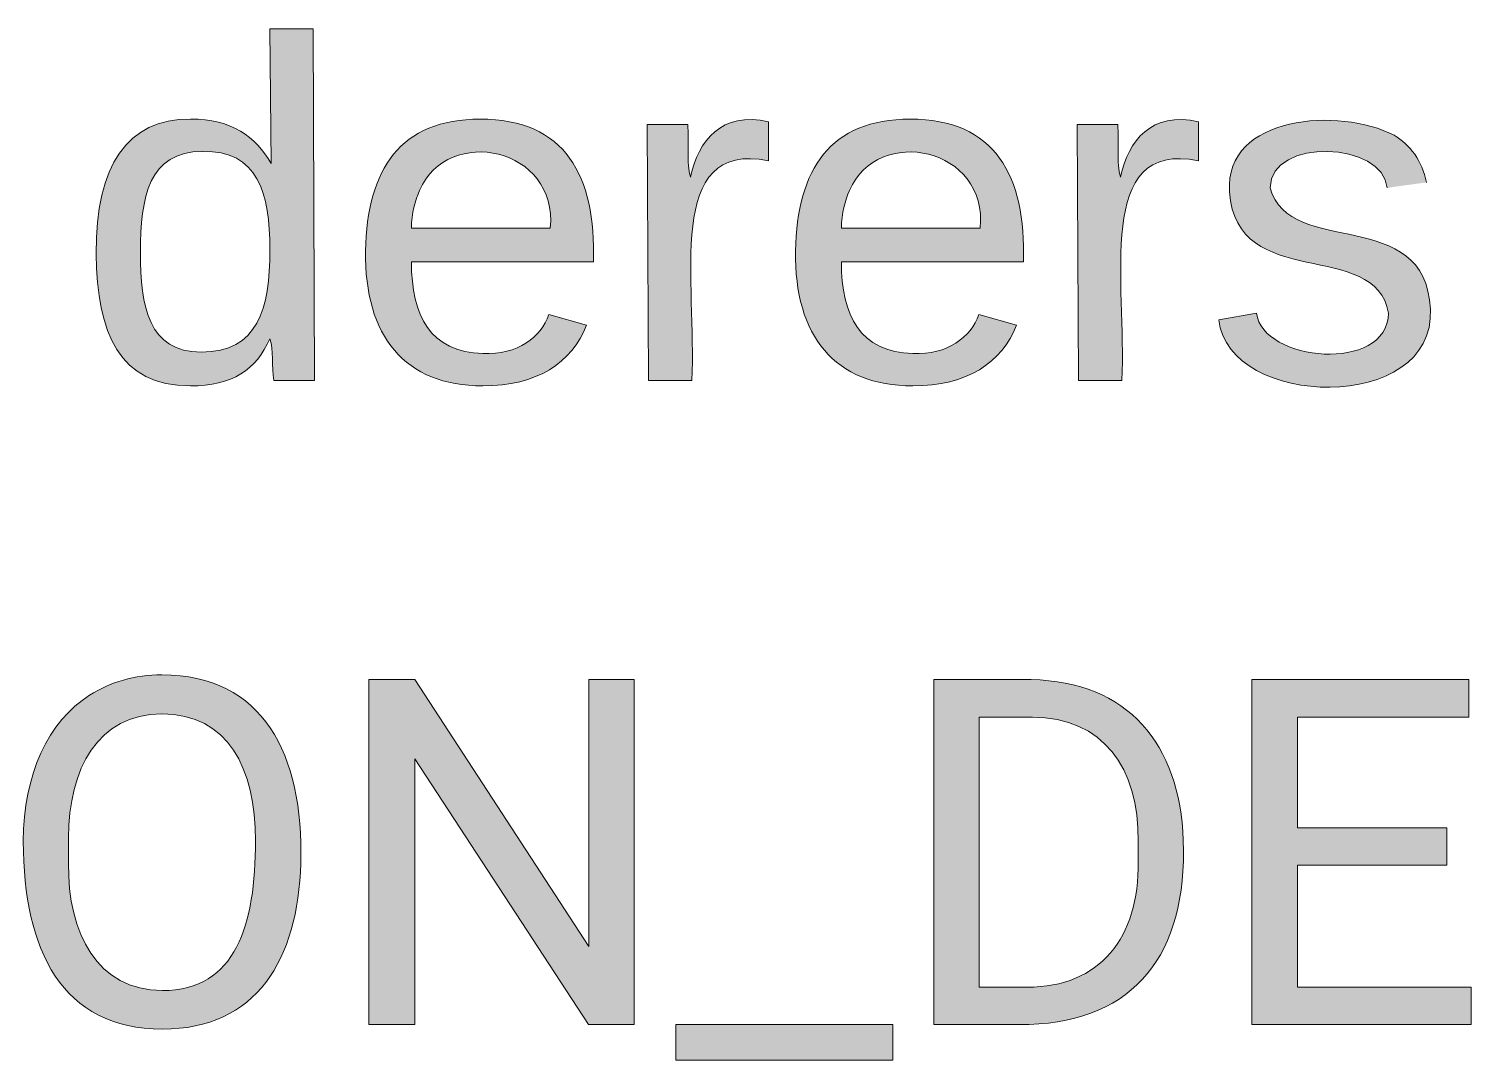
# Model space of a CAD drawing. Extents: x 3 to 1760, y 20 to 1040.
# Drawn here: x 144.29 to 190.52, y 898.31 to 931.39 of the extents above; entities that cross this region are included whole.
import ezdxf

# ---------------------------------------------------------------- set-up
doc = ezdxf.new("R2010")
doc.units = 0
doc.header["$MEASUREMENT"] = 0
doc.layers.add('Layer 1', color=7, linetype='Continuous', lineweight=0)

# ---------------------------------------------------------------- blocks, each defined once
blk = doc.blocks.new('Block_138')
at = {"layer": 'Layer 1', "true_color": 0x282c33, "transparency": 33554687}
h = blk.add_hatch(color=250, dxfattribs=at)
h.dxf.hatch_style = 2
edge = h.paths.add_edge_path()
edge.add_spline(control_points=[(149.465, 928.491), (150.804, 928.491), (151.539, 927.929), (152.057, 927.065), (152.057, 927.065), (152.014, 931.386), (152.014, 931.386), (152.014, 931.386), (153.397, 931.386), (153.397, 931.386), (153.397, 931.386), (153.44, 920.108), (153.44, 920.108), (153.44, 920.108), (152.144, 920.108), (152.144, 920.108), (152.057, 920.54), (152.144, 921.102), (152.014, 921.448), (151.582, 920.454), (150.804, 919.935), (149.465, 919.935), (147.174, 919.935), (146.483, 921.621), (146.44, 924.17), (146.44, 927.022), (147.434, 928.491), (149.465, 928.491)], knot_values=[0, 0, 0, 0, 1, 1, 1, 2, 2, 2, 3, 3, 3, 4, 4, 4, 5, 5, 5, 6, 6, 6, 7, 7, 7, 8, 8, 8, 9, 9, 9, 9], degree=3, periodic=0)
edge = h.paths.add_edge_path()
edge.add_spline(control_points=[(149.853, 927.454), (148.125, 927.454), (147.866, 925.985), (147.866, 924.213), (147.866, 922.485), (148.125, 921.016), (149.81, 921.016), (151.625, 921.016), (152.014, 922.398), (152.014, 924.3), (152.014, 926.114), (151.625, 927.497), (149.853, 927.454)], knot_values=[0, 0, 0, 0, 1, 1, 1, 2, 2, 2, 3, 3, 3, 4, 4, 4, 4], degree=3, periodic=0)
edge.add_line((149.853, 927.454), (149.853, 927.454))
h = blk.add_hatch(color=250, dxfattribs=at)
h.dxf.hatch_style = 2
edge = h.paths.add_edge_path()
edge.add_spline(control_points=[(158.755, 928.491), (161.477, 928.491), (162.471, 926.676), (162.384, 923.911), (162.384, 923.911), (156.551, 923.911), (156.551, 923.911), (156.551, 922.182), (157.156, 921.016), (158.841, 920.972), (159.965, 920.929), (160.699, 921.491), (160.958, 922.225), (160.958, 922.225), (162.168, 921.88), (162.168, 921.88), (161.693, 920.67), (160.569, 919.935), (158.841, 919.935), (156.335, 919.935), (155.039, 921.534), (155.082, 924.256), (155.125, 926.892), (156.205, 928.491), (158.755, 928.491)], knot_values=[0, 0, 0, 0, 1, 1, 1, 2, 2, 2, 3, 3, 3, 4, 4, 4, 5, 5, 5, 6, 6, 6, 7, 7, 7, 8, 8, 8, 8], degree=3, periodic=0)
edge = h.paths.add_edge_path()
edge.add_spline(control_points=[(161.002, 924.991), (161.261, 927.583), (157.718, 928.318), (156.81, 926.201), (156.681, 925.898), (156.551, 925.466), (156.551, 924.991), (156.551, 924.991), (161.002, 924.991), (161.002, 924.991)], knot_values=[0, 0, 0, 0, 1, 1, 1, 2, 2, 2, 3, 3, 3, 3], degree=3, periodic=0)
edge.add_line((161.002, 924.991), (161.002, 924.991))
h = blk.add_hatch(color=250, dxfattribs=at)
h.dxf.hatch_style = 2
edge = h.paths.add_edge_path()
edge.add_spline(control_points=[(168.002, 927.151), (164.631, 927.843), (165.711, 923.219), (165.539, 920.108), (165.539, 920.108), (164.156, 920.108), (164.156, 920.108), (164.156, 920.108), (164.113, 928.318), (164.113, 928.318), (164.113, 928.318), (165.409, 928.318), (165.409, 928.318), (165.452, 927.8), (165.366, 927.065), (165.495, 926.633), (165.755, 927.8), (166.489, 928.75), (168.002, 928.404), (168.002, 928.404), (168.002, 927.151), (168.002, 927.151)], knot_values=[0, 0, 0, 0, 1, 1, 1, 2, 2, 2, 3, 3, 3, 4, 4, 4, 5, 5, 5, 6, 6, 6, 7, 7, 7, 7], degree=3, periodic=0)
edge.add_line((168.002, 927.151), (168.002, 927.151))
h = blk.add_hatch(color=250, dxfattribs=at)
h.dxf.hatch_style = 2
edge = h.paths.add_edge_path()
edge.add_spline(control_points=[(172.539, 928.491), (175.261, 928.491), (176.255, 926.676), (176.168, 923.911), (176.168, 923.911), (170.335, 923.911), (170.335, 923.911), (170.335, 922.182), (170.94, 921.016), (172.625, 920.972), (173.748, 920.929), (174.483, 921.491), (174.742, 922.225), (174.742, 922.225), (175.952, 921.88), (175.952, 921.88), (175.477, 920.67), (174.353, 919.935), (172.625, 919.935), (170.119, 919.935), (168.823, 921.534), (168.866, 924.256), (168.909, 926.892), (169.989, 928.491), (172.539, 928.491)], knot_values=[0, 0, 0, 0, 1, 1, 1, 2, 2, 2, 3, 3, 3, 4, 4, 4, 5, 5, 5, 6, 6, 6, 7, 7, 7, 8, 8, 8, 8], degree=3, periodic=0)
edge = h.paths.add_edge_path()
edge.add_spline(control_points=[(174.786, 924.991), (175.045, 927.583), (171.502, 928.318), (170.594, 926.201), (170.465, 925.898), (170.335, 925.466), (170.335, 924.991), (170.335, 924.991), (174.786, 924.991), (174.786, 924.991)], knot_values=[0, 0, 0, 0, 1, 1, 1, 2, 2, 2, 3, 3, 3, 3], degree=3, periodic=0)
edge.add_line((174.786, 924.991), (174.786, 924.991))
h = blk.add_hatch(color=250, dxfattribs=at)
h.dxf.hatch_style = 2
edge = h.paths.add_edge_path()
edge.add_spline(control_points=[(181.786, 927.151), (178.415, 927.843), (179.495, 923.219), (179.323, 920.108), (179.323, 920.108), (177.94, 920.108), (177.94, 920.108), (177.94, 920.108), (177.897, 928.318), (177.897, 928.318), (177.897, 928.318), (179.193, 928.318), (179.193, 928.318), (179.236, 927.8), (179.15, 927.065), (179.279, 926.633), (179.539, 927.8), (180.273, 928.75), (181.786, 928.404), (181.786, 928.404), (181.786, 927.151), (181.786, 927.151)], knot_values=[0, 0, 0, 0, 1, 1, 1, 2, 2, 2, 3, 3, 3, 4, 4, 4, 5, 5, 5, 6, 6, 6, 7, 7, 7, 7], degree=3, periodic=0)
edge.add_line((181.786, 927.151), (181.786, 927.151))
h = blk.add_hatch(color=250, dxfattribs=at)
h.dxf.hatch_style = 2
edge = h.paths.add_edge_path()
edge.add_spline(control_points=[(187.835, 926.287), (187.705, 927.756), (184.119, 927.929), (184.076, 926.287), (184.724, 923.997), (189.045, 925.769), (189.218, 922.398), (189.39, 919.028), (182.736, 919.201), (182.434, 922.053), (182.434, 922.053), (183.644, 922.269), (183.644, 922.269), (183.816, 920.713), (187.835, 920.324), (187.878, 922.269), (187.446, 924.688), (182.995, 922.917), (182.779, 926.158), (182.607, 928.621), (186.323, 928.88), (188.051, 927.972), (188.569, 927.67), (188.958, 927.151), (189.088, 926.46)], knot_values=[0, 0, 0, 0, 1, 1, 1, 2, 2, 2, 3, 3, 3, 4, 4, 4, 5, 5, 5, 6, 6, 6, 7, 7, 7, 8, 8, 8, 8], degree=3, periodic=0)
edge.add_line((189.088, 926.46), (187.835, 926.287))
at = {"layer": 'Layer 1'}
for points, knots in [([(149.465, 928.491), (150.804, 928.491), (151.539, 927.929), (152.057, 927.065), (152.057, 927.065), (152.014, 931.386), (152.014, 931.386), (152.014, 931.386), (153.397, 931.386), (153.397, 931.386), (153.397, 931.386), (153.44, 920.108), (153.44, 920.108), (153.44, 920.108), (152.144, 920.108), (152.144, 920.108), (152.057, 920.54), (152.144, 921.102), (152.014, 921.448), (151.582, 920.454), (150.804, 919.935), (149.465, 919.935), (147.174, 919.935), (146.483, 921.621), (146.44, 924.17), (146.44, 927.022), (147.434, 928.491), (149.465, 928.491)], [0, 0, 0, 0, 1, 1, 1, 2, 2, 2, 3, 3, 3, 4, 4, 4, 5, 5, 5, 6, 6, 6, 7, 7, 7, 8, 8, 8, 9, 9, 9, 9]), ([(158.755, 928.491), (161.477, 928.491), (162.471, 926.676), (162.384, 923.911), (162.384, 923.911), (156.551, 923.911), (156.551, 923.911), (156.551, 922.182), (157.156, 921.016), (158.841, 920.972), (159.965, 920.929), (160.699, 921.491), (160.958, 922.225), (160.958, 922.225), (162.168, 921.88), (162.168, 921.88), (161.693, 920.67), (160.569, 919.935), (158.841, 919.935), (156.335, 919.935), (155.039, 921.534), (155.082, 924.256), (155.125, 926.892), (156.205, 928.491), (158.755, 928.491)], [0, 0, 0, 0, 1, 1, 1, 2, 2, 2, 3, 3, 3, 4, 4, 4, 5, 5, 5, 6, 6, 6, 7, 7, 7, 8, 8, 8, 8]), ([(168.002, 927.151), (164.631, 927.843), (165.711, 923.219), (165.539, 920.108), (165.539, 920.108), (164.156, 920.108), (164.156, 920.108), (164.156, 920.108), (164.113, 928.318), (164.113, 928.318), (164.113, 928.318), (165.409, 928.318), (165.409, 928.318), (165.452, 927.8), (165.366, 927.065), (165.495, 926.633), (165.755, 927.8), (166.489, 928.75), (168.002, 928.404), (168.002, 928.404), (168.002, 927.151), (168.002, 927.151)], [0, 0, 0, 0, 1, 1, 1, 2, 2, 2, 3, 3, 3, 4, 4, 4, 5, 5, 5, 6, 6, 6, 7, 7, 7, 7]), ([(172.539, 928.491), (175.261, 928.491), (176.255, 926.676), (176.168, 923.911), (176.168, 923.911), (170.335, 923.911), (170.335, 923.911), (170.335, 922.182), (170.94, 921.016), (172.625, 920.972), (173.748, 920.929), (174.483, 921.491), (174.742, 922.225), (174.742, 922.225), (175.952, 921.88), (175.952, 921.88), (175.477, 920.67), (174.353, 919.935), (172.625, 919.935), (170.119, 919.935), (168.823, 921.534), (168.866, 924.256), (168.909, 926.892), (169.989, 928.491), (172.539, 928.491)], [0, 0, 0, 0, 1, 1, 1, 2, 2, 2, 3, 3, 3, 4, 4, 4, 5, 5, 5, 6, 6, 6, 7, 7, 7, 8, 8, 8, 8]), ([(181.786, 927.151), (178.415, 927.843), (179.495, 923.219), (179.323, 920.108), (179.323, 920.108), (177.94, 920.108), (177.94, 920.108), (177.94, 920.108), (177.897, 928.318), (177.897, 928.318), (177.897, 928.318), (179.193, 928.318), (179.193, 928.318), (179.236, 927.8), (179.15, 927.065), (179.279, 926.633), (179.539, 927.8), (180.273, 928.75), (181.786, 928.404), (181.786, 928.404), (181.786, 927.151), (181.786, 927.151)], [0, 0, 0, 0, 1, 1, 1, 2, 2, 2, 3, 3, 3, 4, 4, 4, 5, 5, 5, 6, 6, 6, 7, 7, 7, 7]), ([(187.835, 926.287), (187.705, 927.756), (184.119, 927.929), (184.076, 926.287), (184.724, 923.997), (189.045, 925.769), (189.218, 922.398), (189.39, 919.028), (182.736, 919.201), (182.434, 922.053), (182.434, 922.053), (183.644, 922.269), (183.644, 922.269), (183.816, 920.713), (187.835, 920.324), (187.878, 922.269), (187.446, 924.688), (182.995, 922.917), (182.779, 926.158), (182.607, 928.621), (186.323, 928.88), (188.051, 927.972), (188.569, 927.67), (188.958, 927.151), (189.088, 926.46)], [0, 0, 0, 0, 1, 1, 1, 2, 2, 2, 3, 3, 3, 4, 4, 4, 5, 5, 5, 6, 6, 6, 7, 7, 7, 8, 8, 8, 8]), ([(161.002, 924.991), (161.261, 927.583), (157.718, 928.318), (156.81, 926.201), (156.681, 925.898), (156.551, 925.466), (156.551, 924.991), (156.551, 924.991), (161.002, 924.991), (161.002, 924.991)], [0, 0, 0, 0, 1, 1, 1, 2, 2, 2, 3, 3, 3, 3]), ([(174.786, 924.991), (175.045, 927.583), (171.502, 928.318), (170.594, 926.201), (170.465, 925.898), (170.335, 925.466), (170.335, 924.991), (170.335, 924.991), (174.786, 924.991), (174.786, 924.991)], [0, 0, 0, 0, 1, 1, 1, 2, 2, 2, 3, 3, 3, 3]), ([(149.853, 927.454), (148.125, 927.454), (147.866, 925.985), (147.866, 924.213), (147.866, 922.485), (148.125, 921.016), (149.81, 921.016), (151.625, 921.016), (152.014, 922.398), (152.014, 924.3), (152.014, 926.114), (151.625, 927.497), (149.853, 927.454)], [0, 0, 0, 0, 1, 1, 1, 2, 2, 2, 3, 3, 3, 4, 4, 4, 4])]:
    blk.add_open_spline(points, degree=3, knots=knots, dxfattribs=at)
blk = doc.blocks.new('Block_137')
at = {"layer": 'Layer 1'}
blk.add_blockref('Block_138', (0, 0), dxfattribs=at)
blk = doc.blocks.new('Block_142')
at = {"layer": 'Layer 1', "true_color": 0x282c33, "transparency": 33554687}
h = blk.add_hatch(color=250, dxfattribs=at)
h.dxf.hatch_style = 2
edge = h.paths.add_edge_path()
edge.add_spline(control_points=[(148.551, 910.665), (151.787, 910.665), (153.101, 908.136), (153.002, 904.627), (152.919, 901.528), (151.582, 899.303), (148.566, 899.303), (145.361, 899.303), (144.108, 901.832), (144.108, 905.326), (144.108, 907.468), (144.913, 909.177), (146.235, 910.012), (146.911, 910.438), (147.678, 910.665), (148.551, 910.665)], knot_values=[0, 0, 0, 0, 1, 1, 1, 2, 2, 2, 3, 3, 3, 4, 4, 4, 5, 5, 5, 5], degree=3, periodic=0)
edge = h.paths.add_edge_path()
edge.add_spline(control_points=[(148.566, 900.541), (150.936, 900.541), (151.551, 902.66), (151.551, 905.341), (151.551, 907.68), (150.67, 909.412), (148.551, 909.412), (146.508, 909.412), (145.559, 907.65), (145.559, 905.44), (145.559, 905.44), (145.559, 904.627), (145.559, 904.627), (145.528, 902.364), (146.493, 900.541), (148.566, 900.541)], knot_values=[0, 0, 0, 0, 1, 1, 1, 2, 2, 2, 3, 3, 3, 4, 4, 4, 5, 5, 5, 5], degree=3, periodic=0)
edge.add_line((148.566, 900.541), (148.566, 900.541))
h = blk.add_hatch(color=250, dxfattribs=at)
h.dxf.hatch_style = 2
edge = h.paths.add_edge_path()
edge.add_spline(control_points=[(163.689, 899.455), (163.689, 899.455), (162.223, 899.455), (162.223, 899.455), (162.223, 899.455), (156.656, 907.977), (156.656, 907.977), (156.656, 907.977), (156.656, 899.455), (156.656, 899.455), (156.656, 899.455), (155.19, 899.455), (155.19, 899.455), (155.19, 899.455), (155.19, 910.514), (155.19, 910.514), (155.19, 910.514), (156.656, 910.514), (156.656, 910.514), (156.656, 910.514), (162.238, 901.953), (162.238, 901.953), (162.238, 901.953), (162.238, 910.514), (162.238, 910.514), (162.238, 910.514), (163.689, 910.514), (163.689, 910.514), (163.689, 910.514), (163.689, 899.455), (163.689, 899.455)], knot_values=[0, 0, 0, 0, 1, 1, 1, 2, 2, 2, 3, 3, 3, 4, 4, 4, 5, 5, 5, 6, 6, 6, 7, 7, 7, 8, 8, 8, 9, 9, 9, 10, 10, 10, 10], degree=3, periodic=0)
edge.add_line((163.689, 899.455), (163.689, 899.455))
h = blk.add_hatch(color=250, dxfattribs=at)
h.dxf.hatch_style = 2
edge = h.paths.add_edge_path()
edge.add_spline(control_points=[(181.295, 905.356), (181.424, 901.71), (179.731, 899.561), (176.358, 899.455), (176.358, 899.455), (173.297, 899.455), (173.297, 899.455), (173.297, 899.455), (173.297, 910.514), (173.297, 910.514), (173.297, 910.514), (176.419, 910.514), (176.419, 910.514), (179.518, 910.445), (181.181, 908.47), (181.295, 905.356)], knot_values=[0, 0, 0, 0, 1, 1, 1, 2, 2, 2, 3, 3, 3, 4, 4, 4, 5, 5, 5, 5], degree=3, periodic=0)
edge = h.paths.add_edge_path()
edge.add_spline(control_points=[(179.852, 905.326), (179.875, 907.696), (178.72, 909.291), (176.457, 909.314), (176.457, 909.314), (174.756, 909.314), (174.756, 909.314), (174.756, 909.314), (174.756, 900.647), (174.756, 900.647), (174.756, 900.647), (176.29, 900.647), (176.29, 900.647), (178.629, 900.647), (179.883, 902.235), (179.852, 904.68), (179.852, 904.68), (179.852, 905.326), (179.852, 905.326)], knot_values=[0, 0, 0, 0, 1, 1, 1, 2, 2, 2, 3, 3, 3, 4, 4, 4, 5, 5, 5, 6, 6, 6, 6], degree=3, periodic=0)
edge.add_line((179.852, 905.326), (179.852, 905.326))
h = blk.add_hatch(color=250, dxfattribs=at)
h.dxf.hatch_style = 2
edge = h.paths.add_edge_path()
edge.add_spline(control_points=[(189.749, 904.566), (189.749, 904.566), (184.956, 904.566), (184.956, 904.566), (184.956, 904.566), (184.956, 900.647), (184.956, 900.647), (184.956, 900.647), (190.524, 900.647), (190.524, 900.647), (190.524, 900.647), (190.524, 899.455), (190.524, 899.455), (190.524, 899.455), (183.498, 899.455), (183.498, 899.455), (183.498, 899.455), (183.498, 910.514), (183.498, 910.514), (183.498, 910.514), (190.448, 910.514), (190.448, 910.514), (190.448, 910.514), (190.448, 909.314), (190.448, 909.314), (190.448, 909.314), (184.956, 909.314), (184.956, 909.314), (184.956, 909.314), (184.956, 905.759), (184.956, 905.759), (184.956, 905.759), (189.749, 905.759), (189.749, 905.759), (189.749, 905.759), (189.749, 904.566), (189.749, 904.566)], knot_values=[0, 0, 0, 0, 1, 1, 1, 2, 2, 2, 3, 3, 3, 4, 4, 4, 5, 5, 5, 6, 6, 6, 7, 7, 7, 8, 8, 8, 9, 9, 9, 10, 10, 10, 11, 11, 11, 12, 12, 12, 12], degree=3, periodic=0)
edge.add_line((189.749, 904.566), (189.749, 904.566))
h = blk.add_hatch(color=250, dxfattribs=at)
h.dxf.hatch_style = 2
edge = h.paths.add_edge_path()
edge.add_spline(control_points=[(171.983, 898.308), (171.983, 898.308), (165.026, 898.308), (165.026, 898.308), (165.026, 898.308), (165.026, 899.455), (165.026, 899.455), (165.026, 899.455), (171.983, 899.455), (171.983, 899.455), (171.983, 899.455), (171.983, 898.308), (171.983, 898.308)], knot_values=[0, 0, 0, 0, 1, 1, 1, 2, 2, 2, 3, 3, 3, 4, 4, 4, 4], degree=3, periodic=0)
edge.add_line((171.983, 898.308), (171.983, 898.308))
at = {"layer": 'Layer 1'}
for points, knots in [([(148.551, 910.665), (151.787, 910.665), (153.101, 908.136), (153.002, 904.627), (152.919, 901.528), (151.582, 899.303), (148.566, 899.303), (145.361, 899.303), (144.108, 901.832), (144.108, 905.326), (144.108, 907.468), (144.913, 909.177), (146.235, 910.012), (146.911, 910.438), (147.678, 910.665), (148.551, 910.665)], [0, 0, 0, 0, 1, 1, 1, 2, 2, 2, 3, 3, 3, 4, 4, 4, 5, 5, 5, 5]), ([(163.689, 899.455), (163.689, 899.455), (162.223, 899.455), (162.223, 899.455), (162.223, 899.455), (156.656, 907.977), (156.656, 907.977), (156.656, 907.977), (156.656, 899.455), (156.656, 899.455), (156.656, 899.455), (155.19, 899.455), (155.19, 899.455), (155.19, 899.455), (155.19, 910.514), (155.19, 910.514), (155.19, 910.514), (156.656, 910.514), (156.656, 910.514), (156.656, 910.514), (162.238, 901.953), (162.238, 901.953), (162.238, 901.953), (162.238, 910.514), (162.238, 910.514), (162.238, 910.514), (163.689, 910.514), (163.689, 910.514), (163.689, 910.514), (163.689, 899.455), (163.689, 899.455)], [0, 0, 0, 0, 1, 1, 1, 2, 2, 2, 3, 3, 3, 4, 4, 4, 5, 5, 5, 6, 6, 6, 7, 7, 7, 8, 8, 8, 9, 9, 9, 10, 10, 10, 10]), ([(181.295, 905.356), (181.424, 901.71), (179.731, 899.561), (176.358, 899.455), (176.358, 899.455), (173.297, 899.455), (173.297, 899.455), (173.297, 899.455), (173.297, 910.514), (173.297, 910.514), (173.297, 910.514), (176.419, 910.514), (176.419, 910.514), (179.518, 910.445), (181.181, 908.47), (181.295, 905.356)], [0, 0, 0, 0, 1, 1, 1, 2, 2, 2, 3, 3, 3, 4, 4, 4, 5, 5, 5, 5]), ([(189.749, 904.566), (189.749, 904.566), (184.956, 904.566), (184.956, 904.566), (184.956, 904.566), (184.956, 900.647), (184.956, 900.647), (184.956, 900.647), (190.524, 900.647), (190.524, 900.647), (190.524, 900.647), (190.524, 899.455), (190.524, 899.455), (190.524, 899.455), (183.498, 899.455), (183.498, 899.455), (183.498, 899.455), (183.498, 910.514), (183.498, 910.514), (183.498, 910.514), (190.448, 910.514), (190.448, 910.514), (190.448, 910.514), (190.448, 909.314), (190.448, 909.314), (190.448, 909.314), (184.956, 909.314), (184.956, 909.314), (184.956, 909.314), (184.956, 905.759), (184.956, 905.759), (184.956, 905.759), (189.749, 905.759), (189.749, 905.759), (189.749, 905.759), (189.749, 904.566), (189.749, 904.566)], [0, 0, 0, 0, 1, 1, 1, 2, 2, 2, 3, 3, 3, 4, 4, 4, 5, 5, 5, 6, 6, 6, 7, 7, 7, 8, 8, 8, 9, 9, 9, 10, 10, 10, 11, 11, 11, 12, 12, 12, 12]), ([(148.566, 900.541), (150.936, 900.541), (151.551, 902.66), (151.551, 905.341), (151.551, 907.68), (150.67, 909.412), (148.551, 909.412), (146.508, 909.412), (145.559, 907.65), (145.559, 905.44), (145.559, 905.44), (145.559, 904.627), (145.559, 904.627), (145.528, 902.364), (146.493, 900.541), (148.566, 900.541)], [0, 0, 0, 0, 1, 1, 1, 2, 2, 2, 3, 3, 3, 4, 4, 4, 5, 5, 5, 5]), ([(179.852, 905.326), (179.875, 907.696), (178.72, 909.291), (176.457, 909.314), (176.457, 909.314), (174.756, 909.314), (174.756, 909.314), (174.756, 909.314), (174.756, 900.647), (174.756, 900.647), (174.756, 900.647), (176.29, 900.647), (176.29, 900.647), (178.629, 900.647), (179.883, 902.235), (179.852, 904.68), (179.852, 904.68), (179.852, 905.326), (179.852, 905.326)], [0, 0, 0, 0, 1, 1, 1, 2, 2, 2, 3, 3, 3, 4, 4, 4, 5, 5, 5, 6, 6, 6, 6]), ([(171.983, 898.308), (171.983, 898.308), (165.026, 898.308), (165.026, 898.308), (165.026, 898.308), (165.026, 899.455), (165.026, 899.455), (165.026, 899.455), (171.983, 899.455), (171.983, 899.455), (171.983, 899.455), (171.983, 898.308), (171.983, 898.308)], [0, 0, 0, 0, 1, 1, 1, 2, 2, 2, 3, 3, 3, 4, 4, 4, 4])]:
    blk.add_open_spline(points, degree=3, knots=knots, dxfattribs=at)
blk = doc.blocks.new('Block_141')
at = {"layer": 'Layer 1'}
blk.add_blockref('Block_142', (0, 0), dxfattribs=at)
blk = doc.blocks.new('Block_0')
at = {"layer": 'Layer 1'}
for name in ['Block_137', 'Block_141']:
    blk.add_blockref(name, (0, 0), dxfattribs=at)

msp = doc.modelspace()

# ---------------------------------------------------------------- block references
at = {"layer": 'Layer 1'}
msp.add_blockref('Block_0', (0, 0), dxfattribs=at)

doc.saveas('drawing.dxf')
